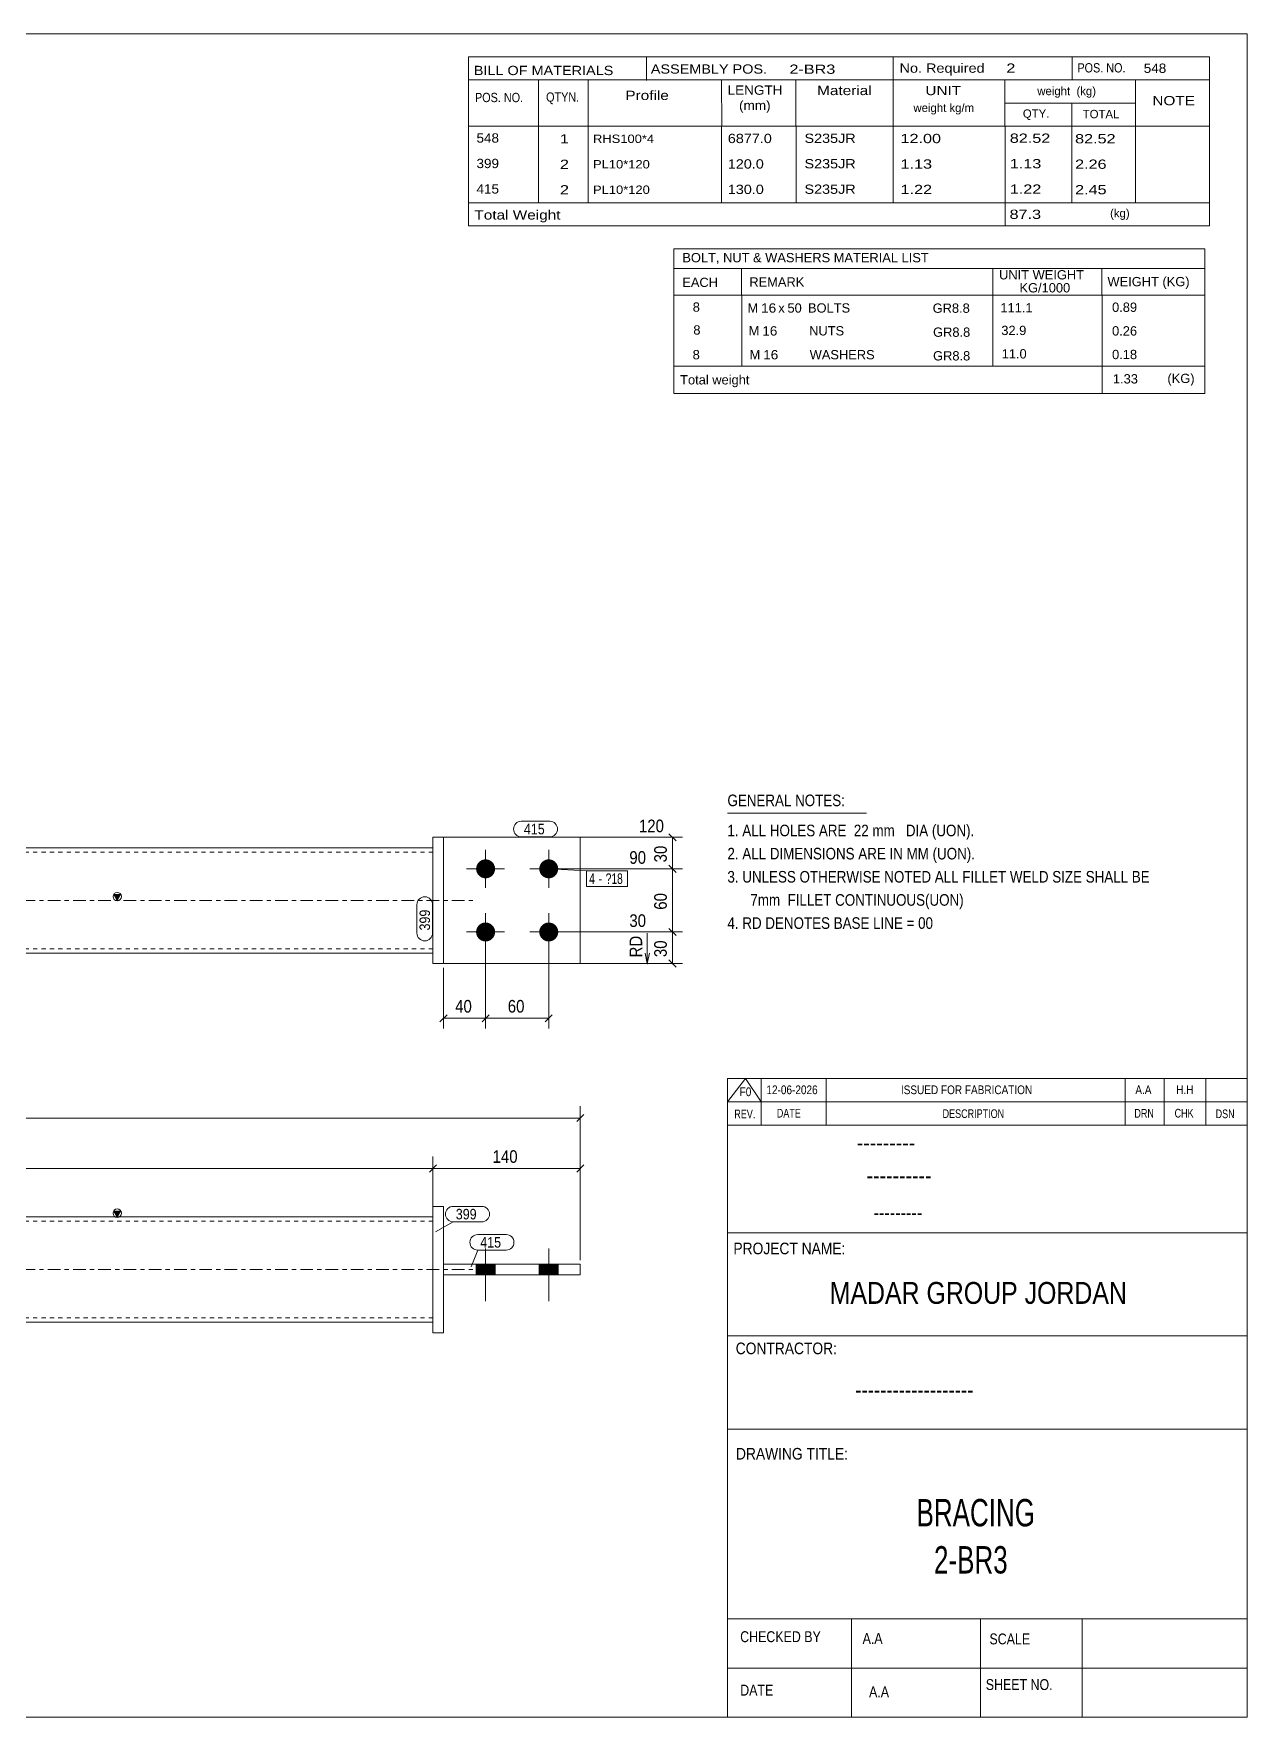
# Model space of a CAD drawing. Header units: millimetres. Extents: x 2 to 579, y 1 to 405.
# Drawn here: x 290.7 to 579, y 5 to 405 of the extents above; entities that cross this region are included whole.
import ezdxf

# ---------------------------------------------------------------- set-up
doc = ezdxf.new("R2010")
doc.units = ezdxf.units.MM
for name, pattern in [('XKITLINE00', [0]), ('XKITLINE01', [4, 1, -1, 1, -1]), ('XKITLINE03', [6, 3, -1, 1, -1])]:
    doc.linetypes.add(name, pattern=pattern)
for name, color, linetype, lineweight in [('Bolt', 3, 'Continuous', 0), ('BoltMark', 7, 'Continuous', 0), ('Dimensions', 7, 'Continuous', 0), ('DrawingSheet', 5, 'Continuous', 0), ('OtherObjectType', 7, 'Continuous', 0), ('Part', 2, 'Continuous', 0), ('PartMark', 7, 'Continuous', 0)]:
    doc.layers.add(name, color=color, linetype=linetype, lineweight=lineweight)
doc.styles.add('@ARIAL_UNICODE_MS_BOLD', font='ARIAL.TTF')
doc.styles.add('ARIAL', font='ARIAL.TTF')
doc.styles.add('ARIAL_NARROW', font='ARIALN.TTF')
doc.styles.add('COMIC_SANS_MS_BOLD', font='COMICBD.TTF')
doc.styles.add('SWIS721_EX_BT', font='ARIAL.TTF')
doc.styles.add('SWISSE', font='ARIAL.TTF')

# ---------------------------------------------------------------- blocks, each defined once
blk = doc.blocks.new('*A2')
at = {"layer": 'Bolt'}
for points in [[(395.8, 110.13), (395.8, 112.63), (400.3, 112.63), (400.3, 110.13)], [(395.8, 110.13), (395.8, 112.63), (400.3, 112.63), (400.3, 110.13)], [(410.8, 110.13), (410.8, 112.63), (415.3, 112.63), (415.3, 110.13)], [(410.8, 110.13), (410.8, 112.63), (415.3, 112.63), (415.3, 110.13)]]:
    blk.add_hatch(color=3, dxfattribs=at).paths.add_polyline_path(points, flags=17)
at = {"layer": 'Bolt', "color": 3, "linetype": 'XKITLINE00', "lineweight": 0}
for p, q in [((398.05, 116.38), (398.05, 103.88)), ((398.05, 116.38), (398.05, 103.88)), ((413.05, 116.38), (413.05, 103.88)), ((413.05, 116.38), (413.05, 103.88)), ((395.8, 112.63), (395.8, 110.13)), ((395.8, 112.63), (395.8, 110.13)), ((400.3, 112.63), (400.3, 110.13)), ((400.3, 112.63), (400.3, 110.13)), ((410.8, 112.63), (410.8, 110.13)), ((410.8, 112.63), (410.8, 110.13)), ((415.3, 112.63), (415.3, 110.13)), ((415.3, 112.63), (415.3, 110.13))]:
    blk.add_line(p, q, dxfattribs=at)
blk = doc.blocks.new('*A3')
at = {"layer": 'Part'}
blk.add_hatch(color=2, dxfattribs=at).paths.add_polyline_path([(309.75, 125.28), (311.35, 125.28), (310.55, 123.88)], flags=17)
at = {"layer": 'Part', "color": 2, "linetype": 'XKITLINE00', "lineweight": 0}
for p, q in [((310.55, 123.88), (309.75, 125.28)), ((309.75, 125.28), (311.35, 125.28)), ((311.35, 125.28), (310.55, 123.88)), ((70.45, 123.88), (227.95, 123.88)), ((228.05, 123.88), (385.55, 123.88)), ((227.95, 98.88), (70.45, 98.88)), ((385.55, 98.88), (228.05, 98.88))]:
    blk.add_line(p, q, dxfattribs=at)
at = {"layer": 'Part', "color": 7, "linetype": 'XKITLINE01', "lineweight": 0}
for p, q in [((70.45, 98.88), (70.45, 123.88)), ((227.95, 122.88), (70.45, 122.88)), ((385.55, 122.88), (228.05, 122.88)), ((385.55, 123.88), (385.55, 98.88)), ((227.95, 99.88), (70.45, 99.88)), ((385.55, 99.88), (228.05, 99.88))]:
    blk.add_line(p, q, dxfattribs=at)
at = {"layer": 'Part', "color": 7, "linetype": 'XKITLINE03', "lineweight": 0}
for p, q in [((60.45, 111.38), (227.95, 111.38)), ((228.05, 111.38), (395.55, 111.38))]:
    blk.add_line(p, q, dxfattribs=at)
at = {"layer": 'Part', "color": 2, "linetype": 'XKITLINE00', "lineweight": 0}
blk.add_circle((310.55, 124.78), 1, dxfattribs=at)
blk = doc.blocks.new('*A6')
at = {"layer": 'Part', "color": 2, "linetype": 'XKITLINE00', "lineweight": 0}
for p, q in [((385.55, 96.38), (385.55, 126.38)), ((385.55, 126.38), (388.05, 126.38)), ((388.05, 126.38), (388.05, 96.38)), ((388.05, 96.38), (385.55, 96.38))]:
    blk.add_line(p, q, dxfattribs=at)
blk = doc.blocks.new('*A7')
at = {"layer": 'Part', "color": 2, "linetype": 'XKITLINE00', "lineweight": 0}
for p, q in [((420.55, 112.63), (388.05, 112.63)), ((388.05, 110.13), (388.05, 112.63)), ((420.55, 110.13), (420.55, 112.63)), ((420.55, 110.13), (388.05, 110.13))]:
    blk.add_line(p, q, dxfattribs=at)
blk = doc.blocks.new('*A9')
at = {"layer": 'Bolt'}
for points in [[(398.11, 208.83), (398.16, 208.83), (398.22, 208.83), (398.27, 208.82), (398.33, 208.82), (398.38, 208.81), (398.43, 208.8), (398.49, 208.79), (398.54, 208.78), (398.6, 208.76), (398.65, 208.75), (398.7, 208.74), (398.76, 208.72), (398.81, 208.7), (398.86, 208.68), (398.91, 208.66), (398.96, 208.64), (399.01, 208.62), (399.06, 208.59), (399.11, 208.57), (399.16, 208.54), (399.21, 208.51), (399.25, 208.48), (399.3, 208.45), (399.35, 208.42), (399.39, 208.39), (399.43, 208.36), (399.48, 208.32), (399.52, 208.29), (399.56, 208.25), (399.6, 208.21), (399.64, 208.17), (399.68, 208.13), (399.72, 208.09), (399.75, 208.05), (399.79, 208.01), (399.82, 207.97), (399.86, 207.92), (399.89, 207.88), (399.92, 207.83), (399.95, 207.79), (399.98, 207.74), (400.01, 207.69), (400.03, 207.64), (400.06, 207.59), (400.08, 207.54), (400.11, 207.49), (400.13, 207.44), (400.15, 207.39), (400.17, 207.34), (400.19, 207.29), (400.2, 207.24), (400.22, 207.18), (400.23, 207.13), (400.25, 207.08), (400.26, 207.02), (400.27, 206.97), (400.28, 206.91), (400.28, 206.86), (400.29, 206.8), (400.29, 206.75), (400.3, 206.69), (400.3, 206.64), (400.3, 206.58), (400.3, 206.53), (400.3, 206.47), (400.29, 206.42), (400.29, 206.36), (400.28, 206.31), (400.28, 206.25), (400.27, 206.2), (400.26, 206.14), (400.25, 206.09), (400.23, 206.04), (400.22, 205.98), (400.2, 205.93), (400.19, 205.88), (400.17, 205.82), (400.15, 205.77), (400.13, 205.72), (400.11, 205.67), (400.08, 205.62), (400.06, 205.57), (400.03, 205.52), (400.01, 205.47), (399.98, 205.43), (399.95, 205.38), (399.92, 205.33), (399.89, 205.29), (399.86, 205.24), (399.82, 205.2), (399.79, 205.15), (399.75, 205.11), (399.72, 205.07), (399.68, 205.03), (399.64, 204.99), (399.6, 204.95), (399.56, 204.92), (399.52, 204.88), (399.48, 204.84), (399.43, 204.81), (399.39, 204.77), (399.35, 204.74), (399.3, 204.71), (399.25, 204.68), (399.21, 204.65), (399.16, 204.62), (399.11, 204.6), (399.06, 204.57), (399.01, 204.55), (398.96, 204.53), (398.91, 204.5), (398.86, 204.48), (398.81, 204.46), (398.76, 204.45), (398.7, 204.43), (398.65, 204.41), (398.6, 204.4), (398.54, 204.39), (398.49, 204.38), (398.43, 204.37), (398.38, 204.36), (398.33, 204.35), (398.27, 204.34), (398.22, 204.34), (398.16, 204.33), (398.11, 204.33), (398.05, 204.33), (397.99, 204.33), (397.94, 204.33), (397.88, 204.34), (397.83, 204.34), (397.77, 204.35), (397.72, 204.36), (397.67, 204.37), (397.61, 204.38), (397.56, 204.39), (397.5, 204.4), (397.45, 204.41), (397.4, 204.43), (397.34, 204.45), (397.29, 204.46), (397.24, 204.48), (397.19, 204.5), (397.14, 204.53), (397.09, 204.55), (397.04, 204.57), (396.99, 204.6), (396.94, 204.62), (396.89, 204.65), (396.85, 204.68), (396.8, 204.71), (396.75, 204.74), (396.71, 204.77), (396.67, 204.81), (396.62, 204.84), (396.58, 204.88), (396.54, 204.92), (396.5, 204.95), (396.46, 204.99), (396.42, 205.03), (396.38, 205.07), (396.35, 205.11), (396.31, 205.15), (396.28, 205.2), (396.24, 205.24), (396.21, 205.29), (396.18, 205.33), (396.15, 205.38), (396.12, 205.43), (396.09, 205.47), (396.07, 205.52), (396.04, 205.57), (396.02, 205.62), (395.99, 205.67), (395.97, 205.72), (395.95, 205.77), (395.93, 205.82), (395.91, 205.88), (395.9, 205.93), (395.88, 205.98), (395.87, 206.04), (395.85, 206.09), (395.84, 206.14), (395.83, 206.2), (395.82, 206.25), (395.82, 206.31), (395.81, 206.36), (395.81, 206.42), (395.8, 206.47), (395.8, 206.53), (395.8, 206.58), (395.8, 206.64), (395.8, 206.69), (395.81, 206.75), (395.81, 206.8), (395.82, 206.86), (395.82, 206.91), (395.83, 206.97), (395.84, 207.02), (395.85, 207.08), (395.87, 207.13), (395.88, 207.18), (395.9, 207.24), (395.91, 207.29), (395.93, 207.34), (395.95, 207.39), (395.97, 207.44), (395.99, 207.49), (396.02, 207.54), (396.04, 207.59), (396.07, 207.64), (396.09, 207.69), (396.12, 207.74), (396.15, 207.79), (396.18, 207.83), (396.21, 207.88), (396.24, 207.92), (396.28, 207.97), (396.31, 208.01), (396.35, 208.05), (396.38, 208.09), (396.42, 208.13), (396.46, 208.17), (396.5, 208.21), (396.54, 208.25), (396.58, 208.29), (396.62, 208.32), (396.67, 208.36), (396.71, 208.39), (396.75, 208.42), (396.8, 208.45), (396.85, 208.48), (396.89, 208.51), (396.94, 208.54), (396.99, 208.57), (397.04, 208.59), (397.09, 208.62), (397.14, 208.64), (397.19, 208.66), (397.24, 208.68), (397.29, 208.7), (397.34, 208.72), (397.4, 208.74), (397.45, 208.75), (397.5, 208.76), (397.56, 208.78), (397.61, 208.79), (397.67, 208.8), (397.72, 208.81), (397.77, 208.82), (397.83, 208.82), (397.88, 208.83), (397.94, 208.83), (397.99, 208.83), (398.05, 208.83)], [(413.11, 208.83), (413.16, 208.83), (413.22, 208.83), (413.27, 208.82), (413.33, 208.82), (413.38, 208.81), (413.43, 208.8), (413.49, 208.79), (413.54, 208.78), (413.6, 208.76), (413.65, 208.75), (413.7, 208.74), (413.76, 208.72), (413.81, 208.7), (413.86, 208.68), (413.91, 208.66), (413.96, 208.64), (414.01, 208.62), (414.06, 208.59), (414.11, 208.57), (414.16, 208.54), (414.21, 208.51), (414.25, 208.48), (414.3, 208.45), (414.35, 208.42), (414.39, 208.39), (414.43, 208.36), (414.48, 208.32), (414.52, 208.29), (414.56, 208.25), (414.6, 208.21), (414.64, 208.17), (414.68, 208.13), (414.72, 208.09), (414.75, 208.05), (414.79, 208.01), (414.82, 207.97), (414.86, 207.92), (414.89, 207.88), (414.92, 207.83), (414.95, 207.79), (414.98, 207.74), (415.01, 207.69), (415.03, 207.64), (415.06, 207.59), (415.08, 207.54), (415.11, 207.49), (415.13, 207.44), (415.15, 207.39), (415.17, 207.34), (415.19, 207.29), (415.2, 207.24), (415.22, 207.18), (415.23, 207.13), (415.25, 207.08), (415.26, 207.02), (415.27, 206.97), (415.28, 206.91), (415.28, 206.86), (415.29, 206.8), (415.29, 206.75), (415.3, 206.69), (415.3, 206.64), (415.3, 206.58), (415.3, 206.53), (415.3, 206.47), (415.29, 206.42), (415.29, 206.36), (415.28, 206.31), (415.28, 206.25), (415.27, 206.2), (415.26, 206.14), (415.25, 206.09), (415.23, 206.04), (415.22, 205.98), (415.2, 205.93), (415.19, 205.88), (415.17, 205.82), (415.15, 205.77), (415.13, 205.72), (415.11, 205.67), (415.08, 205.62), (415.06, 205.57), (415.03, 205.52), (415.01, 205.47), (414.98, 205.43), (414.95, 205.38), (414.92, 205.33), (414.89, 205.29), (414.86, 205.24), (414.82, 205.2), (414.79, 205.15), (414.75, 205.11), (414.72, 205.07), (414.68, 205.03), (414.64, 204.99), (414.6, 204.95), (414.56, 204.92), (414.52, 204.88), (414.48, 204.84), (414.43, 204.81), (414.39, 204.77), (414.35, 204.74), (414.3, 204.71), (414.25, 204.68), (414.21, 204.65), (414.16, 204.62), (414.11, 204.6), (414.06, 204.57), (414.01, 204.55), (413.96, 204.53), (413.91, 204.5), (413.86, 204.48), (413.81, 204.46), (413.76, 204.45), (413.7, 204.43), (413.65, 204.41), (413.6, 204.4), (413.54, 204.39), (413.49, 204.38), (413.43, 204.37), (413.38, 204.36), (413.33, 204.35), (413.27, 204.34), (413.22, 204.34), (413.16, 204.33), (413.11, 204.33), (413.05, 204.33), (412.99, 204.33), (412.94, 204.33), (412.88, 204.34), (412.83, 204.34), (412.77, 204.35), (412.72, 204.36), (412.67, 204.37), (412.61, 204.38), (412.56, 204.39), (412.5, 204.4), (412.45, 204.41), (412.4, 204.43), (412.34, 204.45), (412.29, 204.46), (412.24, 204.48), (412.19, 204.5), (412.14, 204.53), (412.09, 204.55), (412.04, 204.57), (411.99, 204.6), (411.94, 204.62), (411.89, 204.65), (411.85, 204.68), (411.8, 204.71), (411.75, 204.74), (411.71, 204.77), (411.67, 204.81), (411.62, 204.84), (411.58, 204.88), (411.54, 204.92), (411.5, 204.95), (411.46, 204.99), (411.42, 205.03), (411.38, 205.07), (411.35, 205.11), (411.31, 205.15), (411.28, 205.2), (411.24, 205.24), (411.21, 205.29), (411.18, 205.33), (411.15, 205.38), (411.12, 205.43), (411.09, 205.47), (411.07, 205.52), (411.04, 205.57), (411.02, 205.62), (410.99, 205.67), (410.97, 205.72), (410.95, 205.77), (410.93, 205.82), (410.91, 205.88), (410.9, 205.93), (410.88, 205.98), (410.87, 206.04), (410.85, 206.09), (410.84, 206.14), (410.83, 206.2), (410.82, 206.25), (410.82, 206.31), (410.81, 206.36), (410.81, 206.42), (410.8, 206.47), (410.8, 206.53), (410.8, 206.58), (410.8, 206.64), (410.8, 206.69), (410.81, 206.75), (410.81, 206.8), (410.82, 206.86), (410.82, 206.91), (410.83, 206.97), (410.84, 207.02), (410.85, 207.08), (410.87, 207.13), (410.88, 207.18), (410.9, 207.24), (410.91, 207.29), (410.93, 207.34), (410.95, 207.39), (410.97, 207.44), (410.99, 207.49), (411.02, 207.54), (411.04, 207.59), (411.07, 207.64), (411.09, 207.69), (411.12, 207.74), (411.15, 207.79), (411.18, 207.83), (411.21, 207.88), (411.24, 207.92), (411.28, 207.97), (411.31, 208.01), (411.35, 208.05), (411.38, 208.09), (411.42, 208.13), (411.46, 208.17), (411.5, 208.21), (411.54, 208.25), (411.58, 208.29), (411.62, 208.32), (411.67, 208.36), (411.71, 208.39), (411.75, 208.42), (411.8, 208.45), (411.85, 208.48), (411.89, 208.51), (411.94, 208.54), (411.99, 208.57), (412.04, 208.59), (412.09, 208.62), (412.14, 208.64), (412.19, 208.66), (412.24, 208.68), (412.29, 208.7), (412.34, 208.72), (412.4, 208.74), (412.45, 208.75), (412.5, 208.76), (412.56, 208.78), (412.61, 208.79), (412.67, 208.8), (412.72, 208.81), (412.77, 208.82), (412.83, 208.82), (412.88, 208.83), (412.94, 208.83), (412.99, 208.83), (413.05, 208.83)], [(398.11, 193.83), (398.16, 193.83), (398.22, 193.83), (398.27, 193.82), (398.33, 193.82), (398.38, 193.81), (398.43, 193.8), (398.49, 193.79), (398.54, 193.78), (398.6, 193.76), (398.65, 193.75), (398.7, 193.74), (398.76, 193.72), (398.81, 193.7), (398.86, 193.68), (398.91, 193.66), (398.96, 193.64), (399.01, 193.62), (399.06, 193.59), (399.11, 193.57), (399.16, 193.54), (399.21, 193.51), (399.25, 193.48), (399.3, 193.45), (399.35, 193.42), (399.39, 193.39), (399.43, 193.36), (399.48, 193.32), (399.52, 193.29), (399.56, 193.25), (399.6, 193.21), (399.64, 193.17), (399.68, 193.13), (399.72, 193.09), (399.75, 193.05), (399.79, 193.01), (399.82, 192.97), (399.86, 192.92), (399.89, 192.88), (399.92, 192.83), (399.95, 192.79), (399.98, 192.74), (400.01, 192.69), (400.03, 192.64), (400.06, 192.59), (400.08, 192.54), (400.11, 192.49), (400.13, 192.44), (400.15, 192.39), (400.17, 192.34), (400.19, 192.29), (400.2, 192.24), (400.22, 192.18), (400.23, 192.13), (400.25, 192.08), (400.26, 192.02), (400.27, 191.97), (400.28, 191.91), (400.28, 191.86), (400.29, 191.8), (400.29, 191.75), (400.3, 191.69), (400.3, 191.64), (400.3, 191.58), (400.3, 191.53), (400.3, 191.47), (400.29, 191.42), (400.29, 191.36), (400.28, 191.31), (400.28, 191.25), (400.27, 191.2), (400.26, 191.14), (400.25, 191.09), (400.23, 191.04), (400.22, 190.98), (400.2, 190.93), (400.19, 190.88), (400.17, 190.82), (400.15, 190.77), (400.13, 190.72), (400.11, 190.67), (400.08, 190.62), (400.06, 190.57), (400.03, 190.52), (400.01, 190.47), (399.98, 190.43), (399.95, 190.38), (399.92, 190.33), (399.89, 190.29), (399.86, 190.24), (399.82, 190.2), (399.79, 190.15), (399.75, 190.11), (399.72, 190.07), (399.68, 190.03), (399.64, 189.99), (399.6, 189.95), (399.56, 189.92), (399.52, 189.88), (399.48, 189.84), (399.43, 189.81), (399.39, 189.77), (399.35, 189.74), (399.3, 189.71), (399.25, 189.68), (399.21, 189.65), (399.16, 189.62), (399.11, 189.6), (399.06, 189.57), (399.01, 189.55), (398.96, 189.53), (398.91, 189.5), (398.86, 189.48), (398.81, 189.46), (398.76, 189.45), (398.7, 189.43), (398.65, 189.41), (398.6, 189.4), (398.54, 189.39), (398.49, 189.38), (398.43, 189.37), (398.38, 189.36), (398.33, 189.35), (398.27, 189.34), (398.22, 189.34), (398.16, 189.33), (398.11, 189.33), (398.05, 189.33), (397.99, 189.33), (397.94, 189.33), (397.88, 189.34), (397.83, 189.34), (397.77, 189.35), (397.72, 189.36), (397.67, 189.37), (397.61, 189.38), (397.56, 189.39), (397.5, 189.4), (397.45, 189.41), (397.4, 189.43), (397.34, 189.45), (397.29, 189.46), (397.24, 189.48), (397.19, 189.5), (397.14, 189.53), (397.09, 189.55), (397.04, 189.57), (396.99, 189.6), (396.94, 189.62), (396.89, 189.65), (396.85, 189.68), (396.8, 189.71), (396.75, 189.74), (396.71, 189.77), (396.67, 189.81), (396.62, 189.84), (396.58, 189.88), (396.54, 189.92), (396.5, 189.95), (396.46, 189.99), (396.42, 190.03), (396.38, 190.07), (396.35, 190.11), (396.31, 190.15), (396.28, 190.2), (396.24, 190.24), (396.21, 190.29), (396.18, 190.33), (396.15, 190.38), (396.12, 190.43), (396.09, 190.47), (396.07, 190.52), (396.04, 190.57), (396.02, 190.62), (395.99, 190.67), (395.97, 190.72), (395.95, 190.77), (395.93, 190.82), (395.91, 190.88), (395.9, 190.93), (395.88, 190.98), (395.87, 191.04), (395.85, 191.09), (395.84, 191.14), (395.83, 191.2), (395.82, 191.25), (395.82, 191.31), (395.81, 191.36), (395.81, 191.42), (395.8, 191.47), (395.8, 191.53), (395.8, 191.58), (395.8, 191.64), (395.8, 191.69), (395.81, 191.75), (395.81, 191.8), (395.82, 191.86), (395.82, 191.91), (395.83, 191.97), (395.84, 192.02), (395.85, 192.08), (395.87, 192.13), (395.88, 192.18), (395.9, 192.24), (395.91, 192.29), (395.93, 192.34), (395.95, 192.39), (395.97, 192.44), (395.99, 192.49), (396.02, 192.54), (396.04, 192.59), (396.07, 192.64), (396.09, 192.69), (396.12, 192.74), (396.15, 192.79), (396.18, 192.83), (396.21, 192.88), (396.24, 192.92), (396.28, 192.97), (396.31, 193.01), (396.35, 193.05), (396.38, 193.09), (396.42, 193.13), (396.46, 193.17), (396.5, 193.21), (396.54, 193.25), (396.58, 193.29), (396.62, 193.32), (396.67, 193.36), (396.71, 193.39), (396.75, 193.42), (396.8, 193.45), (396.85, 193.48), (396.89, 193.51), (396.94, 193.54), (396.99, 193.57), (397.04, 193.59), (397.09, 193.62), (397.14, 193.64), (397.19, 193.66), (397.24, 193.68), (397.29, 193.7), (397.34, 193.72), (397.4, 193.74), (397.45, 193.75), (397.5, 193.76), (397.56, 193.78), (397.61, 193.79), (397.67, 193.8), (397.72, 193.81), (397.77, 193.82), (397.83, 193.82), (397.88, 193.83), (397.94, 193.83), (397.99, 193.83), (398.05, 193.83)], [(413.11, 193.83), (413.16, 193.83), (413.22, 193.83), (413.27, 193.82), (413.33, 193.82), (413.38, 193.81), (413.43, 193.8), (413.49, 193.79), (413.54, 193.78), (413.6, 193.76), (413.65, 193.75), (413.7, 193.74), (413.76, 193.72), (413.81, 193.7), (413.86, 193.68), (413.91, 193.66), (413.96, 193.64), (414.01, 193.62), (414.06, 193.59), (414.11, 193.57), (414.16, 193.54), (414.21, 193.51), (414.25, 193.48), (414.3, 193.45), (414.35, 193.42), (414.39, 193.39), (414.43, 193.36), (414.48, 193.32), (414.52, 193.29), (414.56, 193.25), (414.6, 193.21), (414.64, 193.17), (414.68, 193.13), (414.72, 193.09), (414.75, 193.05), (414.79, 193.01), (414.82, 192.97), (414.86, 192.92), (414.89, 192.88), (414.92, 192.83), (414.95, 192.79), (414.98, 192.74), (415.01, 192.69), (415.03, 192.64), (415.06, 192.59), (415.08, 192.54), (415.11, 192.49), (415.13, 192.44), (415.15, 192.39), (415.17, 192.34), (415.19, 192.29), (415.2, 192.24), (415.22, 192.18), (415.23, 192.13), (415.25, 192.08), (415.26, 192.02), (415.27, 191.97), (415.28, 191.91), (415.28, 191.86), (415.29, 191.8), (415.29, 191.75), (415.3, 191.69), (415.3, 191.64), (415.3, 191.58), (415.3, 191.53), (415.3, 191.47), (415.29, 191.42), (415.29, 191.36), (415.28, 191.31), (415.28, 191.25), (415.27, 191.2), (415.26, 191.14), (415.25, 191.09), (415.23, 191.04), (415.22, 190.98), (415.2, 190.93), (415.19, 190.88), (415.17, 190.82), (415.15, 190.77), (415.13, 190.72), (415.11, 190.67), (415.08, 190.62), (415.06, 190.57), (415.03, 190.52), (415.01, 190.47), (414.98, 190.43), (414.95, 190.38), (414.92, 190.33), (414.89, 190.29), (414.86, 190.24), (414.82, 190.2), (414.79, 190.15), (414.75, 190.11), (414.72, 190.07), (414.68, 190.03), (414.64, 189.99), (414.6, 189.95), (414.56, 189.92), (414.52, 189.88), (414.48, 189.84), (414.43, 189.81), (414.39, 189.77), (414.35, 189.74), (414.3, 189.71), (414.25, 189.68), (414.21, 189.65), (414.16, 189.62), (414.11, 189.6), (414.06, 189.57), (414.01, 189.55), (413.96, 189.53), (413.91, 189.5), (413.86, 189.48), (413.81, 189.46), (413.76, 189.45), (413.7, 189.43), (413.65, 189.41), (413.6, 189.4), (413.54, 189.39), (413.49, 189.38), (413.43, 189.37), (413.38, 189.36), (413.33, 189.35), (413.27, 189.34), (413.22, 189.34), (413.16, 189.33), (413.11, 189.33), (413.05, 189.33), (412.99, 189.33), (412.94, 189.33), (412.88, 189.34), (412.83, 189.34), (412.77, 189.35), (412.72, 189.36), (412.67, 189.37), (412.61, 189.38), (412.56, 189.39), (412.5, 189.4), (412.45, 189.41), (412.4, 189.43), (412.34, 189.45), (412.29, 189.46), (412.24, 189.48), (412.19, 189.5), (412.14, 189.53), (412.09, 189.55), (412.04, 189.57), (411.99, 189.6), (411.94, 189.62), (411.89, 189.65), (411.85, 189.68), (411.8, 189.71), (411.75, 189.74), (411.71, 189.77), (411.67, 189.81), (411.62, 189.84), (411.58, 189.88), (411.54, 189.92), (411.5, 189.95), (411.46, 189.99), (411.42, 190.03), (411.38, 190.07), (411.35, 190.11), (411.31, 190.15), (411.28, 190.2), (411.24, 190.24), (411.21, 190.29), (411.18, 190.33), (411.15, 190.38), (411.12, 190.43), (411.09, 190.47), (411.07, 190.52), (411.04, 190.57), (411.02, 190.62), (410.99, 190.67), (410.97, 190.72), (410.95, 190.77), (410.93, 190.82), (410.91, 190.88), (410.9, 190.93), (410.88, 190.98), (410.87, 191.04), (410.85, 191.09), (410.84, 191.14), (410.83, 191.2), (410.82, 191.25), (410.82, 191.31), (410.81, 191.36), (410.81, 191.42), (410.8, 191.47), (410.8, 191.53), (410.8, 191.58), (410.8, 191.64), (410.8, 191.69), (410.81, 191.75), (410.81, 191.8), (410.82, 191.86), (410.82, 191.91), (410.83, 191.97), (410.84, 192.02), (410.85, 192.08), (410.87, 192.13), (410.88, 192.18), (410.9, 192.24), (410.91, 192.29), (410.93, 192.34), (410.95, 192.39), (410.97, 192.44), (410.99, 192.49), (411.02, 192.54), (411.04, 192.59), (411.07, 192.64), (411.09, 192.69), (411.12, 192.74), (411.15, 192.79), (411.18, 192.83), (411.21, 192.88), (411.24, 192.92), (411.28, 192.97), (411.31, 193.01), (411.35, 193.05), (411.38, 193.09), (411.42, 193.13), (411.46, 193.17), (411.5, 193.21), (411.54, 193.25), (411.58, 193.29), (411.62, 193.32), (411.67, 193.36), (411.71, 193.39), (411.75, 193.42), (411.8, 193.45), (411.85, 193.48), (411.89, 193.51), (411.94, 193.54), (411.99, 193.57), (412.04, 193.59), (412.09, 193.62), (412.14, 193.64), (412.19, 193.66), (412.24, 193.68), (412.29, 193.7), (412.34, 193.72), (412.4, 193.74), (412.45, 193.75), (412.5, 193.76), (412.56, 193.78), (412.61, 193.79), (412.67, 193.8), (412.72, 193.81), (412.77, 193.82), (412.83, 193.82), (412.88, 193.83), (412.94, 193.83), (412.99, 193.83), (413.05, 193.83)]]:
    blk.add_hatch(color=3, dxfattribs=at).paths.add_polyline_path(points, flags=17)
at = {"layer": 'Bolt', "color": 3, "linetype": 'XKITLINE00', "lineweight": 0}
for p, q in [((398.05, 202.08), (398.05, 211.08)), ((413.05, 202.08), (413.05, 211.08)), ((393.55, 206.58), (402.55, 206.58)), ((408.55, 206.58), (417.55, 206.58)), ((398.05, 187.08), (398.05, 196.08)), ((413.05, 187.08), (413.05, 196.08)), ((393.55, 191.58), (402.55, 191.58)), ((408.55, 191.58), (417.55, 191.58))]:
    blk.add_line(p, q, dxfattribs=at)
blk = doc.blocks.new('*A10')
at = {"layer": 'Part'}
blk.add_hatch(color=2, dxfattribs=at).paths.add_polyline_path([(309.75, 200.48), (311.35, 200.48), (310.55, 199.08)], flags=17)
at = {"layer": 'Part', "color": 2, "linetype": 'XKITLINE00', "lineweight": 0}
for p, q in [((227.95, 211.58), (70.45, 211.58)), ((385.55, 211.58), (228.05, 211.58)), ((310.55, 199.08), (309.75, 200.48)), ((309.75, 200.48), (311.35, 200.48)), ((311.35, 200.48), (310.55, 199.08)), ((227.95, 186.58), (70.45, 186.58)), ((385.55, 186.58), (228.05, 186.58))]:
    blk.add_line(p, q, dxfattribs=at)
at = {"layer": 'Part', "color": 7, "linetype": 'XKITLINE01', "lineweight": 0}
for p, q in [((70.45, 186.58), (70.45, 211.58)), ((227.95, 210.58), (70.45, 210.58)), ((385.55, 210.58), (228.05, 210.58)), ((385.55, 186.58), (385.55, 211.58)), ((227.95, 187.58), (70.45, 187.58)), ((385.55, 187.58), (228.05, 187.58))]:
    blk.add_line(p, q, dxfattribs=at)
at = {"layer": 'Part', "color": 7, "linetype": 'XKITLINE03', "lineweight": 0}
for p, q in [((60.45, 199.08), (227.95, 199.08)), ((228.05, 199.08), (395.55, 199.08))]:
    blk.add_line(p, q, dxfattribs=at)
at = {"layer": 'Part', "color": 2, "linetype": 'XKITLINE00', "lineweight": 0}
blk.add_circle((310.55, 199.98), 1, dxfattribs=at)
blk = doc.blocks.new('*A13')
at = {"layer": 'Part', "color": 2, "linetype": 'XKITLINE00', "lineweight": 0}
for p, q in [((385.55, 184.08), (385.55, 214.08)), ((385.55, 214.08), (388.05, 214.08)), ((388.05, 214.08), (388.05, 184.08)), ((388.05, 184.08), (385.55, 184.08))]:
    blk.add_line(p, q, dxfattribs=at)
blk = doc.blocks.new('*A14')
at = {"layer": 'Part', "color": 2, "linetype": 'XKITLINE00', "lineweight": 0}
for p, q in [((388.05, 214.08), (420.55, 214.08)), ((420.55, 214.08), (420.55, 184.08)), ((420.55, 184.08), (388.05, 184.08))]:
    blk.add_line(p, q, dxfattribs=at)
at = {"layer": 'Part', "color": 7, "linetype": 'XKITLINE01', "lineweight": 0}
blk.add_line((388.05, 184.08), (388.05, 214.08), dxfattribs=at)
blk = doc.blocks.new('*A15')
at = {"layer": 'DrawingSheet', "color": 5, "linetype": 'XKITLINE00', "lineweight": 0}
for p, q in [((579, 405), (5, 405)), ((5, 405), (5, 5)), ((579, 5), (579, 405)), ((5, 5), (579, 5))]:
    blk.add_line(p, q, dxfattribs=at)
at = {"layer": 'DrawingSheet', "color": 5, "style": 'ARIAL', "width": 0.85}
blk.add_text('Tekla structures', height=2, rotation=90, dxfattribs=at).set_placement((4.5, 5.5))
blk = doc.blocks.new('*A16')
at = {"layer": 'OtherObjectType', "color": 7, "linetype": 'XKITLINE00', "lineweight": 0}
for p, q in [((442.76, 353.85), (442.75, 342.85)), ((442.76, 353.85), (568.88, 353.85)), ((568.88, 353.85), (568.88, 342.85)), ((442.75, 349.2), (568.88, 349.2)), ((458.87, 349.21), (458.87, 342.85)), ((518.57, 349.21), (518.57, 342.85)), ((544.47, 349.19), (544.47, 342.85)), ((442.76, 342.82), (442.76, 337.32)), ((442.77, 342.85), (568.88, 342.85)), ((458.92, 342.85), (458.92, 337.23)), ((518.57, 342.85), (518.57, 337.23)), ((544.5, 342.85), (544.5, 337.35)), ((568.88, 342.85), (568.88, 337.35)), ((442.79, 337.23), (442.79, 331.62)), ((458.95, 337.23), (458.95, 331.61)), ((518.57, 337.23), (518.57, 331.61)), ((544.5, 337.23), (544.5, 331.73)), ((568.88, 337.23), (568.88, 331.73)), ((442.79, 331.6), (442.79, 326.03)), ((458.95, 331.61), (458.95, 325.99)), ((518.57, 331.61), (518.57, 325.99)), ((544.5, 331.61), (544.5, 326)), ((568.88, 331.61), (568.88, 326)), ((568.88, 326), (442.75, 326.03)), ((442.78, 325.99), (442.78, 319.59)), ((442.85, 325.99), (568.87, 325.99)), ((544.5, 325.96), (544.5, 319.54)), ((568.87, 325.96), (568.87, 319.55)), ((442.77, 319.55), (568.87, 319.55))]:
    blk.add_line(p, q, dxfattribs=at)
at = {"layer": 'OtherObjectType', "color": 7, "style": 'ARIAL_NARROW'}
for s, width, p in [('BOLT, NUT & WASHERS MATERIAL LIST', 1.211571, (444.79, 350.69)), ('UNIT WEIGHT', 1.211571, (520.03, 346.62)), ('EACH', 1.211571, (444.78, 344.82)), ('REMARK', 1.211571, (460.7, 344.91)), (' KG/1000', 1.211571, (524.02, 343.53)), ('WEIGHT (KG)', 1.211571, (545.78, 345)), ('8', 1.211571, (447.26, 338.95)), ('M', 1.211571, (460.26, 338.75)), ('16', 1.275, (463.5, 338.73)), ('x', 1.211571, (467.58, 338.73)), ('50', 1.211571, (469.76, 338.72)), ('BOLTS', 1.211571, (474.63, 338.74)), ('GR8.8', 1.211571, (504.25, 338.69)), ('111.1', 1.211571, (520.34, 338.78)), ('0.89', 1.211571, (546.87, 338.91)), ('8', 1.211571, (447.4, 333.51)), ('M', 1.211571, (460.54, 333.31)), ('16', 1.275, (463.78, 333.29)), ('NUTS', 1.211571, (474.91, 333.31)), ('GR8.8', 1.211571, (504.35, 332.99)), ('32.9', 1.211571, (520.56, 333.4)), ('0.26', 1.211571, (546.87, 333.29)), ('8', 1.211571, (447.24, 327.64)), ('M', 1.211571, (460.76, 327.64)), ('16', 1.275, (464, 327.62)), ('WASHERS', 1.211571, (475.04, 327.63)), ('GR8.8', 1.211571, (504.35, 327.37)), ('11.0', 1.211571, (520.64, 327.84)), ('0.18', 1.211571, (546.87, 327.68)), ('1.33', 1.211571, (547.07, 321.9)), ('(KG)', 1.211571, (560.02, 322)), ('Total weight', 1.211571, (444.26, 321.67))]:
    blk.add_text(s, height=2.2, dxfattribs=dict(at, width=width)).set_placement(p)
blk = doc.blocks.new('*A17')
at = {"layer": 'OtherObjectType', "color": 7, "linetype": 'XKITLINE00', "lineweight": 0}
blk.add_line((455.5, 219.82), (488.5, 219.82), dxfattribs=at)
at = {"layer": 'OtherObjectType', "color": 7, "style": 'ARIAL_NARROW', "width": 1.008832}
for s, p in [('GENERAL NOTES:', (455.5, 221.47)), ('1. ALL HOLES ARE  22 mm   DIA (UON).', (455.5, 214.32)), ('2. ALL DIMENSIONS ARE IN MM (UON).', (455.5, 208.82)), ('3. UNLESS OTHERWISE NOTED ALL FILLET WELD SIZE SHALL BE', (455.5, 203.32)), ('7mm  FILLET CONTINUOUS(UON)', (460.95, 197.82)), ('4. RD DENOTES BASE LINE = 00', (455.5, 192.32))]:
    blk.add_text(s, height=2.75, dxfattribs=at).set_placement(p)
blk = doc.blocks.new('*A18')
at = {"layer": 'OtherObjectType', "color": 7, "linetype": 'XKITLINE00', "lineweight": 0}
for p, q in [((455.5, 156.76), (579, 156.76)), ((455.5, 151.21), (459.82, 156.76)), ((455.5, 151.21), (455.5, 156.76)), ((459.82, 156.76), (463.53, 151.21)), ((463.53, 151.21), (463.53, 156.76)), ((478.97, 151.21), (478.97, 156.76)), ((549.98, 151.21), (549.98, 156.76)), ((559.24, 151.21), (559.24, 156.76)), ((569.12, 151.21), (569.12, 156.76)), ((579, 151.21), (579, 156.76)), ((455.5, 151.21), (579, 151.21)), ((455.5, 145.65), (455.5, 151.21)), ((459.21, 151.21), (579, 151.21)), ((463.53, 145.65), (463.53, 151.21)), ((478.97, 145.65), (478.97, 151.21)), ((549.98, 145.65), (549.98, 151.21)), ((559.24, 145.65), (559.24, 151.21)), ((569.12, 145.65), (569.12, 151.21)), ((579, 145.65), (579, 151.21))]:
    blk.add_line(p, q, dxfattribs=at)
at = {"layer": 'OtherObjectType', "color": 7, "style": 'ARIAL_NARROW'}
for s, height, width, p in [('F0', 2.058, 1.008832, (458.4, 152.59)), ('12-06-2026', 2.058, 1.008832, (464.76, 153.06)), ('ISSUED FOR FABRICATION', 2.0583, 1.008832, (496.71, 153.06)), ('A.A', 2.058, 1.008832, (552.4, 153.06)), ('H.H', 2.058, 1.008832, (562.13, 153.06)), ('REV.', 2.058, 0.907949, (457.13, 147.31)), ('DATE', 2.058, 0.907949, (467.23, 147.5)), ('DESCRIPTION', 2.0583, 0.907949, (506.61, 147.39)), ('DRN', 2.058, 0.907949, (552.17, 147.47)), ('CHK', 2.058, 0.907949, (561.72, 147.5)), ('DSN', 2.058, 0.907949, (571.47, 147.35))]:
    blk.add_text(s, height=height, dxfattribs=dict(at, width=width)).set_placement(p)
blk = doc.blocks.new('*A20')
at = {"layer": 'OtherObjectType', "color": 2, "linetype": 'XKITLINE00', "lineweight": 0}
for p, q in [((455.5, 145.65), (579, 145.65)), ((455.5, 5), (455.5, 145.64)), ((578.98, 145.64), (579, 5)), ((579, 120.14), (455.5, 120.14)), ((455.5, 95.63), (579, 95.63)), ((579, 73.49), (455.5, 73.49)), ((579, 28.4), (455.5, 28.4)), ((484.94, 28.4), (484.94, 5)), ((515.62, 5), (515.62, 28.4)), ((539.75, 5), (539.75, 28.4)), ((579, 16.7), (455.5, 16.7)), ((579, 5), (455.5, 5))]:
    blk.add_line(p, q, dxfattribs=at)
at = {"layer": 'OtherObjectType', "color": 4, "style": '@ARIAL_UNICODE_MS_BOLD', "width": 0.85}
blk.add_text('---------', height=3.9, dxfattribs=at).set_placement((486.23, 139.59))
at = {"layer": 'OtherObjectType', "color": 7, "style": 'ARIAL', "width": 0.85}
for s, height, p in [('----------', 3.9, (488.56, 131.77)), ('---------', 3.25, (490.21, 123.31))]:
    blk.add_text(s, height=height, dxfattribs=at).set_placement(p)
at = {"layer": 'OtherObjectType', "color": 3, "width": 0.85}
for s, style, p in [('PROJECT NAME:', 'SWIS721_EX_BT', (456.92, 115.01)), ('CONTRACTOR:', 'SWISSE', (457.47, 91.27)), ('DRAWING TITLE:', 'SWIS721_EX_BT', (457.53, 66.24))]:
    blk.add_text(s, height=2.7618, dxfattribs=dict(at, style=style)).set_placement(p)
at = {"layer": 'OtherObjectType', "color": 7, "width": 0.85}
for s, height, p in [('MADAR GROUP JORDAN', 5.2, (479.79, 103.23)), ('CHECKED BY', 2.592, (458.53, 22.86)), ('A.A', 2.592, (487.61, 22.45)), ('SCALE', 2.592, (517.74, 22.33)), ('DATE', 2.592, (458.54, 10.16)), ('A.A', 2.592, (489.14, 9.76)), ('SHEET NO.', 2.592, (516.87, 11.49))]:
    blk.add_text(s, height=height, dxfattribs=at).set_placement(p)
at = {"layer": 'OtherObjectType', "color": 1}
for s, height, style, width, p in [('-------------------', 3.9, 'COMIC_SANS_MS_BOLD', 0.85, (485.87, 80.86)), ('BRACING', 6.5, 'ARIAL', 0.68, (500.42, 50.37)), ('2-BR3', 6.5, 'ARIAL', 0.68, (504.57, 39.17))]:
    blk.add_text(s, height=height, dxfattribs=dict(at, style=style, width=width)).set_placement(p)
blk = doc.blocks.new('*A21')
at = {"layer": 'OtherObjectType', "color": 7, "linetype": 'XKITLINE00', "lineweight": 0}
for p, q in [((393.98, 399.5), (569.98, 399.5)), ((393.98, 399.5), (393.98, 388.5)), ((436.26, 399.42), (436.26, 393.87)), ((494.85, 394), (494.85, 399.5)), ((537.43, 393.96), (537.43, 399.42)), ((569.98, 394), (569.98, 399.5)), ((393.98, 394), (569.98, 394)), ((410.64, 394), (410.64, 383)), ((422.4, 393.98), (422.4, 383.03)), ((454.12, 393.99), (454.13, 383)), ((471.78, 393.98), (471.78, 383)), ((494.85, 393.98), (494.85, 383)), ((521.43, 394), (521.43, 383)), ((552.42, 394), (552.42, 383)), ((569.98, 394), (569.98, 388.5)), ((393.98, 388.5), (393.98, 383)), ((521.45, 388.52), (552.45, 388.52)), ((537.28, 388.52), (537.28, 383)), ((569.98, 388.5), (569.98, 383)), ((393.98, 383), (569.98, 383)), ((393.98, 383), (393.98, 376.95)), ((410.63, 383), (410.63, 376.95)), ((422.44, 382.99), (422.44, 376.95)), ((454.12, 383), (454.11, 376.95)), ((471.79, 383), (471.79, 376.95)), ((494.87, 383), (494.87, 376.95)), ((521.44, 383), (521.44, 376.95)), ((537.33, 382.95), (537.33, 376.95)), ((552.43, 383), (552.43, 376.95)), ((569.98, 383), (569.98, 376.95)), ((393.98, 376.95), (393.98, 370.9)), ((410.63, 376.95), (410.63, 370.9)), ((422.44, 376.94), (422.44, 370.9)), ((454.12, 376.95), (454.11, 370.9)), ((471.79, 376.95), (471.79, 370.9)), ((494.87, 376.95), (494.87, 370.9)), ((521.44, 376.95), (521.44, 370.9)), ((537.33, 376.9), (537.33, 370.9)), ((552.43, 376.95), (552.43, 370.9)), ((569.98, 376.95), (569.98, 370.9)), ((393.98, 370.9), (393.98, 364.85)), ((410.63, 370.9), (410.63, 364.85)), ((422.44, 370.89), (422.44, 364.85)), ((454.12, 370.9), (454.11, 364.85)), ((471.79, 370.9), (471.79, 364.85)), ((494.87, 370.9), (494.87, 364.85)), ((521.44, 370.9), (521.44, 364.85)), ((537.33, 370.85), (537.33, 364.85)), ((552.43, 370.9), (552.43, 364.85)), ((569.98, 370.9), (569.98, 364.85)), ((393.98, 364.85), (569.98, 364.85)), ((393.98, 364.85), (393.98, 359.35)), ((521.44, 364.85), (521.44, 359.35)), ((569.98, 364.85), (569.98, 359.35)), ((393.98, 359.35), (569.98, 359.35))]:
    blk.add_line(p, q, dxfattribs=at)
at = {"layer": 'OtherObjectType', "color": 7, "style": 'ARIAL_NARROW'}
for s, height, width, p in [('BILL OF MATERIALS', 2.2, 1.36, (395.25, 395.16)), ('ASSEMBLY POS.', 2.2, 1.36, (437.3, 395.5)), ('2-BR3', 2.2, 1.525501, (470.23, 395.46)), ('No. Required', 2.2, 1.36, (496.39, 395.72)), ('2', 2.2, 1.525501, (521.75, 395.72)), ('POS. NO.', 2.2, 1.02, (538.63, 395.79)), ('548', 2.2, 1.270501, (554.4, 395.69)), ('LENGTH', 2.2, 1.275, (455.54, 390.49)), ('Material', 2.2, 1.445, (476.81, 390.41)), ('UNIT', 2.2, 1.445, (502.52, 390.4)), ('weight  (kg)', 1.98, 1.19, (529.11, 390.39)), ('POS. NO.', 2.2, 1.02, (395.53, 388.74)), ('QTYN.', 2.2, 1.02, (412.42, 388.84)), ('Profile', 2.2, 1.445, (431.26, 389.25)), ('(mm)', 2.2, 1.275, (458.26, 386.86)), ('weight kg/m', 1.98, 1.19, (499.69, 386.4)), ('NOTE', 2.2, 1.445, (556.44, 387.99)), ('QTY.', 1.98, 1.19, (525.68, 385.03)), ('TOTAL', 1.98, 1.19, (539.9, 384.91)), ('548', 2.2, 1.270501, (395.89, 379.12)), ('1', 2.2, 1.525501, (415.71, 378.91)), ('RHS100*4', 1.98, 1.355501, (423.56, 379.04)), ('6877.0', 2.2, 1.355501, (455.59, 379.01)), ('S235JR', 2.2, 1.355501, (473.81, 379.05)), ('12.00', 2.2, 1.525501, (496.62, 378.99)), ('82.52', 2.2, 1.525501, (522.57, 379.07)), ('82.52', 2.2, 1.525501, (538.08, 378.94)), ('399', 2.2, 1.270501, (395.89, 373.07)), ('2', 2.2, 1.525501, (415.71, 372.86)), ('PL10*120', 1.98, 1.355501, (423.56, 372.99)), ('120.0', 2.2, 1.355501, (455.59, 372.96)), ('S235JR', 2.2, 1.355501, (473.81, 373)), ('1.13', 2.2, 1.525501, (496.62, 372.94)), ('1.13', 2.2, 1.525501, (522.57, 373.02)), ('2.26', 2.2, 1.525501, (538.08, 372.89)), ('415', 2.2, 1.270501, (395.89, 367.02)), ('2', 2.2, 1.525501, (415.71, 366.81)), ('PL10*120', 1.98, 1.355501, (423.56, 366.94)), ('130.0', 2.2, 1.355501, (455.59, 366.91)), ('S235JR', 2.2, 1.355501, (473.81, 366.95)), ('1.22', 2.2, 1.525501, (496.62, 366.89)), ('1.22', 2.2, 1.525501, (522.57, 366.97)), ('2.45', 2.2, 1.525501, (538.08, 366.84)), ('Total Weight', 2.2, 1.445, (395.4, 360.84)), ('87.3', 2.2, 1.525501, (522.52, 360.99)), ('(kg)', 1.98, 1.19, (546.4, 361.36))]:
    blk.add_text(s, height=height, dxfattribs=dict(at, width=width)).set_placement(p)
blk = doc.blocks.new('*A23')
at = {"layer": 'Dimensions', "color": 7, "linetype": 'XKITLINE00', "lineweight": 0}
for p, q in [((36.3, 148.23), (34.6, 146.53)), ((35.45, 113.63), (35.45, 150.23)), ((421.4, 148.23), (419.7, 146.53)), ((420.55, 113.63), (420.55, 150.23)), ((35.45, 147.38), (420.55, 147.38))]:
    blk.add_line(p, q, dxfattribs=at)
at = {"layer": 'Dimensions', "color": 3}
for p in [(35.45, 147.38), (420.55, 147.38)]:
    blk.add_point(p, dxfattribs=at)
at = {"layer": 'Dimensions', "color": 3, "style": 'ARIAL', "width": 0.85}
blk.add_text('7157', height=3, dxfattribs=at).set_placement((223.55, 148.73))
blk = doc.blocks.new('*A25')
at = {"layer": 'Dimensions', "color": 7, "linetype": 'XKITLINE00', "lineweight": 0}
for p, q in [((71.3, 136.23), (69.6, 134.53)), ((70.45, 124.88), (70.45, 138.23)), ((386.4, 136.23), (384.7, 134.53)), ((385.55, 124.88), (385.55, 138.23)), ((70.45, 135.38), (385.55, 135.38))]:
    blk.add_line(p, q, dxfattribs=at)
at = {"layer": 'Dimensions', "color": 3}
for p in [(70.45, 135.38), (385.55, 135.38)]:
    blk.add_point(p, dxfattribs=at)
at = {"layer": 'Dimensions', "color": 3, "style": 'ARIAL', "width": 0.85}
blk.add_text('6877', height=3, dxfattribs=at).set_placement((223.55, 136.73))
blk = doc.blocks.new('*A26')
at = {"layer": 'Dimensions', "color": 7, "linetype": 'XKITLINE00', "lineweight": 0}
for p, q in [((386.4, 136.23), (384.7, 134.53)), ((385.55, 124.88), (385.55, 138.23)), ((421.4, 136.23), (419.7, 134.53)), ((420.55, 113.63), (420.55, 138.23)), ((385.55, 135.38), (420.55, 135.38))]:
    blk.add_line(p, q, dxfattribs=at)
at = {"layer": 'Dimensions', "color": 3}
for p in [(385.55, 135.38), (420.55, 135.38)]:
    blk.add_point(p, dxfattribs=at)
at = {"layer": 'Dimensions', "color": 3, "style": 'ARIAL', "width": 0.85}
blk.add_text('140', height=3, dxfattribs=at).set_placement((399.71, 136.73))
blk = doc.blocks.new('*A27')
at = {"layer": 'PartMark', "color": 7, "linetype": 'XKITLINE00', "lineweight": 0}
for p, q in [((394.62, 112.06), (396.18, 116)), ((396.18, 119.7), (402.94, 119.7)), ((396.18, 116), (402.94, 116))]:
    blk.add_line(p, q, dxfattribs=at)
for centre, start, end in [((396.18, 117.85), 90, 270), ((402.94, 117.85), 270, 90)]:
    blk.add_arc(centre, 1.85, start, end, dxfattribs=at)
at = {"layer": 'PartMark', "color": 3, "style": 'ARIAL', "width": 0.85}
blk.add_text('415', height=2.5, dxfattribs=at).set_placement((396.78, 116.6))
blk = doc.blocks.new('*A28')
at = {"layer": 'PartMark', "color": 7, "linetype": 'XKITLINE00', "lineweight": 0}
for p, q in [((390.37, 126.4), (397.13, 126.4)), ((386.12, 120.31), (390.37, 122.7)), ((390.37, 122.7), (397.13, 122.7))]:
    blk.add_line(p, q, dxfattribs=at)
for centre, start, end in [((390.37, 124.55), 90, 270), ((397.13, 124.55), 270, 90)]:
    blk.add_arc(centre, 1.85, start, end, dxfattribs=at)
at = {"layer": 'PartMark', "color": 3, "style": 'ARIAL', "width": 0.85}
blk.add_text('399', height=2.5, dxfattribs=at).set_placement((390.97, 123.3))
blk = doc.blocks.new('*A35')
at = {"layer": 'Dimensions', "color": 7, "linetype": 'XKITLINE00', "lineweight": 0}
for p, q in [((398.05, 190.58), (398.05, 168.68)), ((388.05, 183.08), (388.05, 168.68)), ((388.9, 171.93), (387.2, 170.23)), ((388.05, 171.08), (398.05, 171.08)), ((398.9, 171.93), (397.2, 170.23))]:
    blk.add_line(p, q, dxfattribs=at)
at = {"layer": 'Dimensions', "color": 3}
for p in [(388.05, 171.08), (398.05, 171.08)]:
    blk.add_point(p, dxfattribs=at)
at = {"layer": 'Dimensions', "color": 3, "style": 'ARIAL', "width": 0.85}
blk.add_text('40', height=3, dxfattribs=at).set_placement((390.82, 172.43))
blk = doc.blocks.new('*A36')
at = {"layer": 'Dimensions', "color": 7, "linetype": 'XKITLINE00', "lineweight": 0}
for p, q in [((398.05, 190.58), (398.05, 168.68)), ((413.05, 190.58), (413.05, 168.68)), ((398.9, 171.93), (397.2, 170.23)), ((398.05, 171.08), (413.05, 171.08)), ((413.9, 171.93), (412.2, 170.23))]:
    blk.add_line(p, q, dxfattribs=at)
at = {"layer": 'Dimensions', "color": 3}
for p in [(398.05, 171.08), (413.05, 171.08)]:
    blk.add_point(p, dxfattribs=at)
at = {"layer": 'Dimensions', "color": 3, "style": 'ARIAL', "width": 0.85}
blk.add_text('60', height=3, dxfattribs=at).set_placement((403.32, 172.43))
blk = doc.blocks.new('*A40')
at = {"layer": 'Dimensions', "color": 7, "linetype": 'XKITLINE00', "lineweight": 0}
for p, q in [((441.6, 192.43), (443.3, 190.73)), ((414.05, 191.58), (444.85, 191.58)), ((436.45, 191.3), (436.45, 184.08)), ((442.45, 184.08), (442.45, 191.58)), ((389.05, 184.08), (444.85, 184.08)), ((389.05, 184.08), (438.85, 184.08)), ((435.95, 186.58), (436.45, 184.08)), ((436.95, 186.58), (436.45, 184.08)), ((441.6, 184.93), (443.3, 183.23))]:
    blk.add_line(p, q, dxfattribs=at)
at = {"layer": 'Dimensions', "color": 3}
for p in [(442.45, 191.58), (442.45, 184.08)]:
    blk.add_point(p, dxfattribs=at)
at = {"layer": 'Dimensions', "color": 7}
blk.add_point((436.45, 184.08), dxfattribs=at)
at = {"layer": 'Dimensions', "color": 3, "style": 'ARIAL', "width": 0.85}
blk.add_text('30', height=3, dxfattribs=at).set_placement((432.2, 192.78))
for s, p in [('RD', (435.25, 185.53)), ('30', (441.1, 185.61))]:
    blk.add_text(s, height=3, rotation=90.0002, dxfattribs=at).set_placement(p)
blk = doc.blocks.new('*A41')
at = {"layer": 'Dimensions', "color": 7, "linetype": 'XKITLINE00', "lineweight": 0}
for p, q in [((414.05, 206.58), (444.85, 206.58)), ((441.6, 207.43), (443.3, 205.73)), ((442.45, 191.58), (442.45, 206.58)), ((441.6, 192.43), (443.3, 190.73)), ((414.05, 191.58), (444.85, 191.58))]:
    blk.add_line(p, q, dxfattribs=at)
at = {"layer": 'Dimensions', "color": 3}
for p in [(442.45, 206.58), (442.45, 191.58)]:
    blk.add_point(p, dxfattribs=at)
at = {"layer": 'Dimensions', "color": 3, "style": 'ARIAL', "width": 0.85}
blk.add_text('90', height=3, dxfattribs=at).set_placement((432.2, 207.78))
blk.add_text('60', height=3, rotation=90.0002, dxfattribs=at).set_placement((441.1, 196.86))
blk = doc.blocks.new('*A42')
at = {"layer": 'Dimensions', "color": 7, "linetype": 'XKITLINE00', "lineweight": 0}
for p, q in [((389.05, 214.08), (444.85, 214.08)), ((441.6, 214.93), (443.3, 213.23)), ((442.45, 206.58), (442.45, 214.08)), ((414.05, 206.58), (444.85, 206.58)), ((441.6, 207.43), (443.3, 205.73))]:
    blk.add_line(p, q, dxfattribs=at)
at = {"layer": 'Dimensions', "color": 3}
for p in [(442.45, 214.08), (442.45, 206.58)]:
    blk.add_point(p, dxfattribs=at)
at = {"layer": 'Dimensions', "color": 3, "style": 'ARIAL', "width": 0.85}
blk.add_text('120', height=3, dxfattribs=at).set_placement((434.47, 215.28))
blk.add_text('30', height=3, rotation=90.0002, dxfattribs=at).set_placement((441.1, 208.11))
blk = doc.blocks.new('*A43')
at = {"layer": 'BoltMark', "color": 7, "linetype": 'XKITLINE00', "lineweight": 0}
for p, q in [((413.05, 206.58), (422.05, 206.1)), ((422.05, 206.1), (431.74, 206.1)), ((422.05, 202.4), (422.05, 206.1)), ((431.74, 202.4), (431.74, 206.1)), ((422.05, 202.4), (431.74, 202.4))]:
    blk.add_line(p, q, dxfattribs=at)
at = {"layer": 'BoltMark', "color": 3, "style": 'ARIAL_NARROW', "width": 0.85}
for s, p in [('4', (422.65, 203)), ('-', (424.92, 203)), ('?18', (426.58, 203))]:
    blk.add_text(s, height=2.5, dxfattribs=at).set_placement(p)
blk = doc.blocks.new('*A45')
at = {"layer": 'PartMark', "color": 7, "linetype": 'XKITLINE00', "lineweight": 0}
for p, q in [((406.54, 217.88), (413.3, 217.88)), ((406.54, 214.18), (413.3, 214.18))]:
    blk.add_line(p, q, dxfattribs=at)
for centre, start, end in [((406.54, 216.03), 90, 270), ((413.3, 216.03), 270, 90)]:
    blk.add_arc(centre, 1.85, start, end, dxfattribs=at)
at = {"layer": 'PartMark', "color": 3, "style": 'ARIAL', "width": 0.85}
blk.add_text('415', height=2.5, dxfattribs=at).set_placement((407.14, 214.78))
blk = doc.blocks.new('*A46')
at = {"layer": 'PartMark', "color": 7, "linetype": 'XKITLINE00', "lineweight": 0}
for p, q in [((381.75, 191.33), (381.75, 198.09)), ((385.45, 191.33), (385.45, 198.09))]:
    blk.add_line(p, q, dxfattribs=at)
for centre, start, end in [((383.6, 198.09), 0, 180), ((383.6, 191.33), 180, 0)]:
    blk.add_arc(centre, 1.85, start, end, dxfattribs=at)
at = {"layer": 'PartMark', "color": 3, "style": 'ARIAL', "width": 0.85}
blk.add_text('399', height=2.5, rotation=90.0002, dxfattribs=at).set_placement((384.85, 191.93))

msp = doc.modelspace()

# ---------------------------------------------------------------- block references
at = {"lineweight": 0}
for name in ['*A15', '*A21', '*A16', '*A17', '*A42', '*A45', '*A13', '*A14', '*A9', '*A41', '*A43', '*A46', '*A40', '*A35', '*A36', '*A18', '*A23', '*A20', '*A25', '*A26', '*A6', '*A28', '*A27', '*A2', '*A7']:
    msp.add_blockref(name, (0, 0), dxfattribs=at)
at = {"layer": 'Part', "lineweight": 0}
for name in ['*A10', '*A3']:
    msp.add_blockref(name, (0, 0), dxfattribs=at)

doc.saveas('drawing.dxf')
